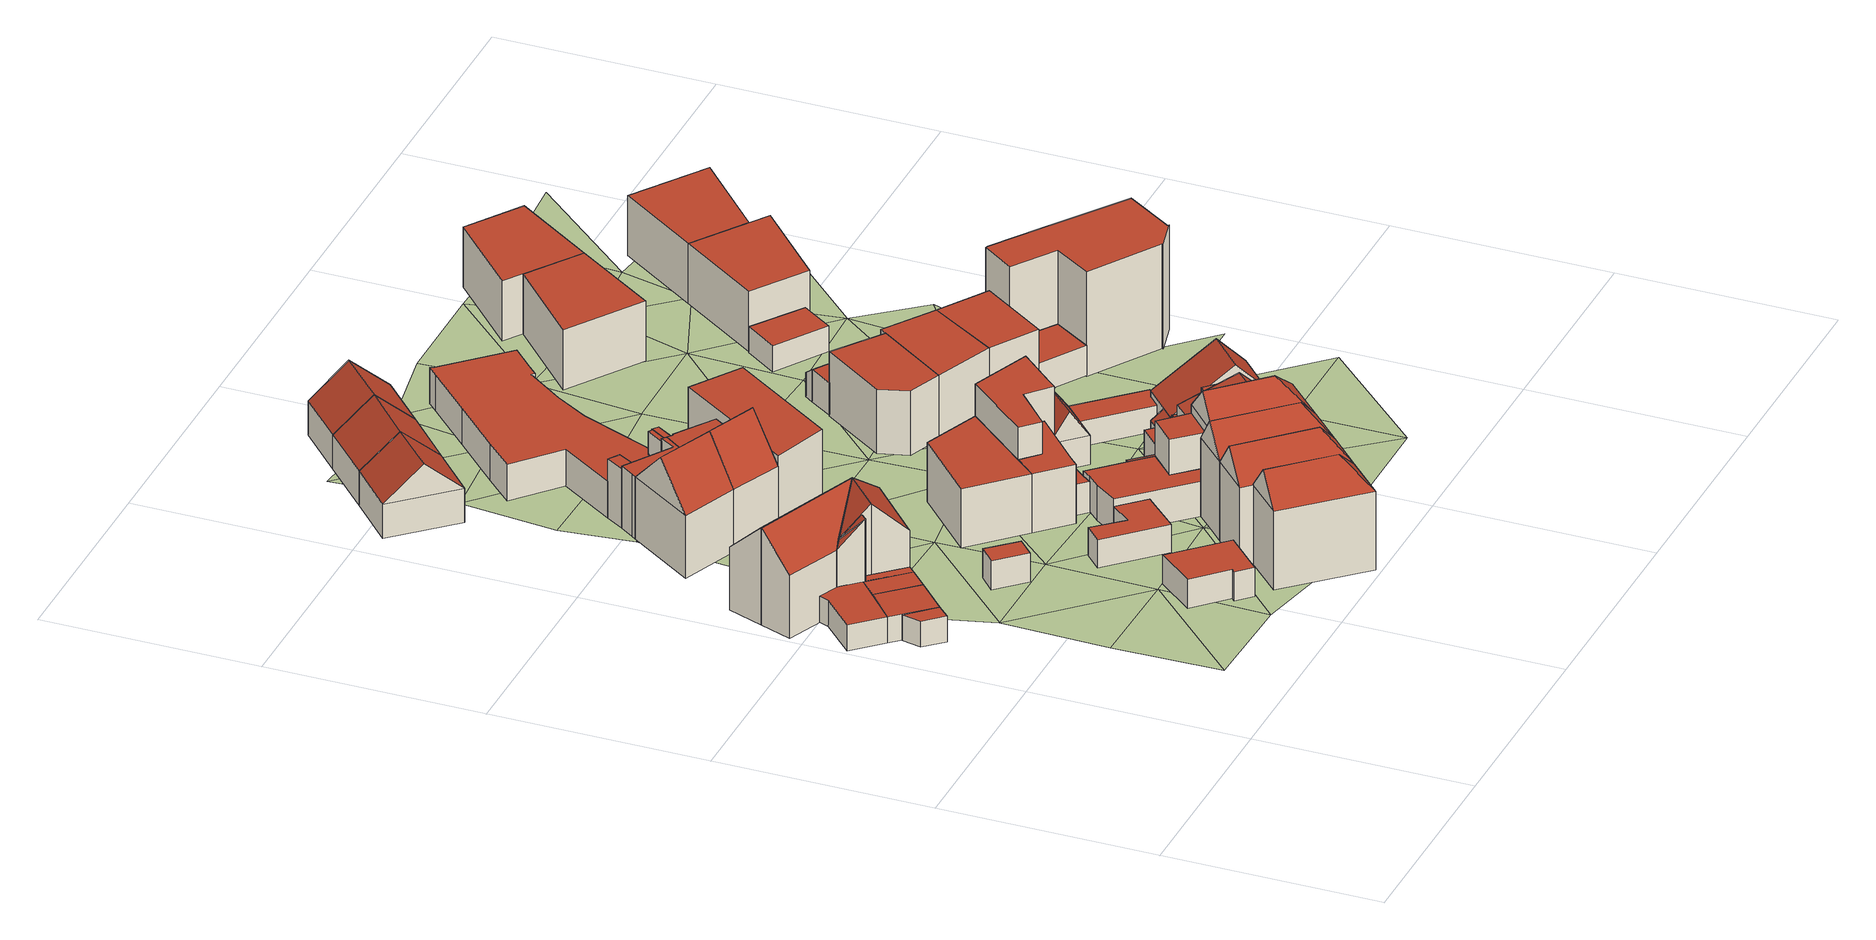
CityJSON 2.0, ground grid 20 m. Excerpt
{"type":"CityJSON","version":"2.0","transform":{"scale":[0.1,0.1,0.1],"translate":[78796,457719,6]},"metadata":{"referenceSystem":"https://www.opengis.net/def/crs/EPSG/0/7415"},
"CityObjects":{
"building1":{"type":"Building","children":["building1-1","building1-2","building1-3"]},
"building1-1":{"type":"BuildingPart","attributes":{"roofType":"1010","RelativeEavesHeight":7.69,"RelativeRidgeHeight":9.3,"AbsoluteEavesHeight":13.94,"AbsoluteRidgeHeight":15.55},"parents":["building1"],"geometry":[{"type":"Solid","lod":"2","boundaries":[[[[0,1,2,3]],[[1,4,5,2]],[[4,6,7,5]],[[6,0,3,7]],[[6,4,1,0]],[[3,2,5,7]]]],"semantics":{"surfaces":[{"type":"WallSurface"},{"type":"RoofSurface","Direction":201.61,"Slope":45.4},{"type":"GroundSurface"}],"values":[[0,0,0,0,1,2]]}}]},
"building1-2":{"type":"BuildingPart","attributes":{"roofType":"1010","RelativeEavesHeight":7.7,"RelativeRidgeHeight":9.31,"AbsoluteEavesHeight":13.94,"AbsoluteRidgeHeight":15.55},"parents":["building1"],"geometry":[{"type":"Solid","lod":"2","boundaries":[[[[1,0,3,2]],[[0,8,9,3]],[[8,10,11,9]],[[10,1,2,11]],[[10,8,0,1]],[[2,3,9,11]]]],"semantics":{"surfaces":[{"type":"WallSurface"},{"type":"RoofSurface","Direction":21.5,"Slope":47.48},{"type":"GroundSurface"}],"values":[[0,0,0,0,1,2]]}}]},
"building1-3":{"type":"BuildingPart","attributes":{"roofType":"1000","RelativeEavesHeight":2.5,"RelativeRidgeHeight":2.5,"AbsoluteEavesHeight":8.75,"AbsoluteRidgeHeight":8.75},"parents":["building1"],"geometry":[{"type":"Solid","lod":"2","boundaries":[[[[12,13,14,15]],[[13,16,17,14]],[[16,18,19,17]],[[18,20,21,19]],[[20,22,23,21]],[[22,12,15,23]],[[22,20,18,16,13,12]],[[15,14,17,19,21,23]]]],"semantics":{"surfaces":[{"type":"WallSurface"},{"type":"RoofSurface","Direction":0,"Slope":90},{"type":"GroundSurface"}],"values":[[0,0,0,0,0,0,1,2]]}}]},
"building2":{"type":"Building","children":["building2-1","building2-2","building2-3","building2-4","building2-5","building2-6","building2-7","building2-8","building2-9"]},
"building2-1":{"type":"BuildingPart","attributes":{"roofType":"1000","RelativeEavesHeight":2.5,"RelativeRidgeHeight":2.5,"AbsoluteEavesHeight":8.75,"AbsoluteRidgeHeight":8.75},"parents":["building2"],"geometry":[{"type":"Solid","lod":"2","boundaries":[[[[24,25,26,27]],[[25,28,29,26]],[[28,30,31,29]],[[30,32,33,31]],[[32,24,27,33]],[[32,30,28,25,24]],[[27,26,29,31,33]]]],"semantics":{"surfaces":[{"type":"WallSurface"},{"type":"RoofSurface","Direction":0,"Slope":90},{"type":"GroundSurface"}],"values":[[0,0,0,0,0,1,2]]}}]},
"building2-2":{"type":"BuildingPart","attributes":{"roofType":"1010","RelativeEavesHeight":8.38,"RelativeRidgeHeight":9.3,"AbsoluteEavesHeight":14.63,"AbsoluteRidgeHeight":15.55},"parents":["building2"],"geometry":[{"type":"Solid","lod":"2","boundaries":[[[[34,1,35,36]],[[1,37,29,35]],[[37,34,36,29]],[[37,1,34]],[[36,35,29]]]],"semantics":{"surfaces":[{"type":"WallSurface"},{"type":"RoofSurface","Direction":317.93,"Slope":46.19},{"type":"GroundSurface"}],"values":[[0,0,0,1,2]]}}]},
"building2-3":{"type":"BuildingPart","attributes":{"roofType":"1010","RelativeEavesHeight":7.14,"RelativeRidgeHeight":9.29,"AbsoluteEavesHeight":13.4,"AbsoluteRidgeHeight":15.55},"parents":["building2"],"geometry":[{"type":"Solid","lod":"2","boundaries":[[[[1,10,38,35]],[[10,39,40,38]],[[39,1,35,40]],[[39,10,1]],[[35,38,40]]]],"semantics":{"surfaces":[{"type":"WallSurface"},{"type":"RoofSurface","Direction":79.04,"Slope":52.71},{"type":"GroundSurface"}],"values":[[0,0,0,1,2]]}}]},
"building2-4":{"type":"BuildingPart","attributes":{"roofType":"1010","RelativeEavesHeight":7.05,"RelativeRidgeHeight":8.52,"AbsoluteEavesHeight":13.3,"AbsoluteRidgeHeight":14.78},"parents":["building2"],"geometry":[{"type":"Solid","lod":"2","boundaries":[[[[4,34,36,15]],[[34,41,27,36]],[[41,4,15,27]],[[41,34,4]],[[15,36,27]]]],"semantics":{"surfaces":[{"type":"WallSurface"},{"type":"RoofSurface","Direction":317.75,"Slope":46.33},{"type":"GroundSurface"}],"values":[[0,0,0,1,2]]}}]},
"building2-5":{"type":"BuildingPart","attributes":{"roofType":"1010","RelativeEavesHeight":7.86,"RelativeRidgeHeight":8.52,"AbsoluteEavesHeight":14.11,"AbsoluteRidgeHeight":14.78},"parents":["building2"],"geometry":[{"type":"Solid","lod":"2","boundaries":[[[[34,42,26,36]],[[42,41,27,26]],[[41,34,36,27]],[[41,42,34]],[[36,26,27]]]],"semantics":{"surfaces":[{"type":"WallSurface"},{"type":"RoofSurface","Direction":317.05,"Slope":46.2},{"type":"GroundSurface"}],"values":[[0,0,0,1,2]]}}]},
"building2-6":{"type":"BuildingPart","attributes":{"roofType":"1000","RelativeEavesHeight":2.49,"RelativeRidgeHeight":2.49,"AbsoluteEavesHeight":8.75,"AbsoluteRidgeHeight":8.75},"parents":["building2"],"geometry":[{"type":"Solid","lod":"2","boundaries":[[[[43,44,45,46]],[[44,16,17,45]],[[16,47,48,17]],[[47,43,46,48]],[[47,16,44,43]],[[46,45,17,48]]]],"semantics":{"surfaces":[{"type":"WallSurface"},{"type":"RoofSurface","Direction":0,"Slope":90},{"type":"GroundSurface"}],"values":[[0,0,0,0,1,2]]}}]},
"building2-7":{"type":"BuildingPart","attributes":{"roofType":"1000","RelativeEavesHeight":2.5,"RelativeRidgeHeight":2.5,"AbsoluteEavesHeight":8.75,"AbsoluteRidgeHeight":8.75},"parents":["building2"],"geometry":[{"type":"Solid","lod":"2","boundaries":[[[[13,32,33,14]],[[32,43,46,33]],[[43,47,48,46]],[[47,13,14,48]],[[47,43,32,13]],[[14,33,46,48]]]],"semantics":{"surfaces":[{"type":"WallSurface"},{"type":"RoofSurface","Direction":0,"Slope":90},{"type":"GroundSurface"}],"values":[[0,0,0,0,1,2]]}}]},
"building2-8":{"type":"BuildingPart","attributes":{"roofType":"1000","RelativeEavesHeight":2.48,"RelativeRidgeHeight":2.48,"AbsoluteEavesHeight":8.75,"AbsoluteRidgeHeight":8.75},"parents":["building2"],"geometry":[{"type":"Solid","lod":"2","boundaries":[[[[49,50,51,52]],[[50,53,54,51]],[[53,44,45,54]],[[44,49,52,45]],[[44,53,50,49]],[[52,51,54,45]]]],"semantics":{"surfaces":[{"type":"WallSurface"},{"type":"RoofSurface","Direction":0,"Slope":90},{"type":"GroundSurface"}],"values":[[0,0,0,0,1,2]]}}]},
"building2-9":{"type":"BuildingPart","attributes":{"roofType":"1010","RelativeEavesHeight":7.68,"RelativeRidgeHeight":9.29,"AbsoluteEavesHeight":13.94,"AbsoluteRidgeHeight":15.55},"parents":["building2"],"geometry":[{"type":"Solid","lod":"2","boundaries":[[[[37,1,35,29]],[[1,39,40,35]],[[39,55,31,40]],[[55,37,29,31]],[[55,39,1,37]],[[29,35,40,31]]]],"semantics":{"surfaces":[{"type":"WallSurface"},{"type":"RoofSurface","Direction":137.5,"Slope":46.97},{"type":"GroundSurface"}],"values":[[0,0,0,0,1,2]]}}]},
"building3":{"type":"Building","attributes":{"roofType":"1000","RelativeEavesHeight":2.79,"RelativeRidgeHeight":2.79,"AbsoluteEavesHeight":9.16,"AbsoluteRidgeHeight":9.16},"geometry":[{"type":"Solid","lod":"2","boundaries":[[[[56,57,58,59]],[[57,60,61,58]],[[60,62,63,61]],[[62,64,65,63]],[[64,66,67,65]],[[66,56,59,67]],[[66,64,62,60,57,56]],[[59,58,61,63,65,67]]]],"semantics":{"surfaces":[{"type":"WallSurface"},{"type":"RoofSurface","Direction":0,"Slope":90},{"type":"GroundSurface"}],"values":[[0,0,0,0,0,0,1,2]]}}]},
"building4":{"type":"Building","attributes":{"roofType":"1000","RelativeEavesHeight":2.8,"RelativeRidgeHeight":2.8,"AbsoluteEavesHeight":9.11,"AbsoluteRidgeHeight":9.11},"geometry":[{"type":"Solid","lod":"2","boundaries":[[[[68,69,70,71]],[[69,72,73,70]],[[72,74,75,73]],[[74,68,71,75]],[[74,72,69,68]],[[71,70,73,75]]]],"semantics":{"surfaces":[{"type":"WallSurface"},{"type":"RoofSurface","Direction":0,"Slope":90},{"type":"GroundSurface"}],"values":[[0,0,0,0,1,2]]}}]},
"building5":{"type":"Building","attributes":{"roofType":"1130","RelativeEavesHeight":7.64,"RelativeRidgeHeight":10.37,"AbsoluteEavesHeight":14.04,"AbsoluteRidgeHeight":16.76},"geometry":[{"type":"Solid","lod":"2","boundaries":[[[[76,77,78,79]],[[77,80,81,78]],[[80,82,83,81]],[[82,76,79,83]],[[80,77,84]],[[76,82,85]],[[77,76,85,84]],[[82,80,84,85]],[[79,78,81,83]]]],"semantics":{"surfaces":[{"type":"WallSurface"},{"type":"RoofSurface","Direction":136.16,"Slope":40.47},{"type":"RoofSurface","Direction":46.32,"Slope":40.41},{"type":"RoofSurface","Direction":226.76,"Slope":40.41},{"type":"GroundSurface"}],"values":[[0,0,0,0,1,0,2,3,4]]}}]},
"building6":{"type":"Building","attributes":{"roofType":"1000","RelativeEavesHeight":2.63,"RelativeRidgeHeight":2.63,"AbsoluteEavesHeight":9.06,"AbsoluteRidgeHeight":9.06},"geometry":[{"type":"Solid","lod":"2","boundaries":[[[[86,87,88,89]],[[87,90,91,88]],[[90,92,93,91]],[[92,94,95,93]],[[94,96,97,95]],[[96,86,89,97]],[[96,94,92,90,87,86]],[[89,88,91,93,95,97]]]],"semantics":{"surfaces":[{"type":"WallSurface"},{"type":"RoofSurface","Direction":0,"Slope":90},{"type":"GroundSurface"}],"values":[[0,0,0,0,0,0,1,2]]}}]},
"building7":{"type":"Building","attributes":{"roofType":"1030","RelativeEavesHeight":3.35,"RelativeRidgeHeight":6.47,"AbsoluteEavesHeight":9.72,"AbsoluteRidgeHeight":12.84},"geometry":[{"type":"Solid","lod":"2","boundaries":[[[[98,99,100,101]],[[99,102,103,100]],[[102,104,105,103]],[[104,98,101,105]],[[102,99,106]],[[98,104,107]],[[99,98,107,106]],[[104,102,106,107]],[[101,100,103,105]]]],"semantics":{"surfaces":[{"type":"WallSurface"},{"type":"RoofSurface","Direction":137.4,"Slope":49.18},{"type":"RoofSurface","Direction":317.36,"Slope":49.18},{"type":"GroundSurface"}],"values":[[0,0,0,0,0,0,1,2,3]]}}]},
"building8":{"type":"Building","attributes":{"roofType":"1130","RelativeEavesHeight":7.61,"RelativeRidgeHeight":10.33,"AbsoluteEavesHeight":14.04,"AbsoluteRidgeHeight":16.76},"geometry":[{"type":"Solid","lod":"2","boundaries":[[[[108,109,110,111]],[[109,77,78,110]],[[77,112,113,78]],[[112,108,111,113]],[[77,109,114]],[[108,112,115]],[[109,108,115,114]],[[112,77,114,115]],[[111,110,78,113]]]],"semantics":{"surfaces":[{"type":"WallSurface"},{"type":"RoofSurface","Direction":136.16,"Slope":39.06},{"type":"RoofSurface","Direction":46.12,"Slope":39.07},{"type":"RoofSurface","Direction":226.01,"Slope":39.07},{"type":"GroundSurface"}],"values":[[0,0,0,0,1,0,2,3,4]]}}]},
"building9":{"type":"Building","children":["building9-1","building9-2","building9-3"]},
"building9-1":{"type":"BuildingPart","attributes":{"roofType":"1030","RelativeEavesHeight":6.01,"RelativeRidgeHeight":9.83,"AbsoluteEavesHeight":12.3,"AbsoluteRidgeHeight":16.12},"parents":["building9"],"geometry":[{"type":"Solid","lod":"2","boundaries":[[[[116,117,118,119]],[[117,120,121,118]],[[120,122,123,121]],[[122,116,119,123]],[[120,117,124]],[[116,122,125]],[[117,116,125,124]],[[122,120,124,125]],[[119,118,121,123]]]],"semantics":{"surfaces":[{"type":"WallSurface"},{"type":"RoofSurface","Direction":21.97,"Slope":43.41},{"type":"RoofSurface","Direction":201.81,"Slope":43.39},{"type":"GroundSurface"}],"values":[[0,0,0,0,0,0,1,2,3]]}}]},
"building9-2":{"type":"BuildingPart","attributes":{"roofType":"1000","RelativeEavesHeight":5.62,"RelativeRidgeHeight":5.62,"AbsoluteEavesHeight":12,"AbsoluteRidgeHeight":12},"parents":["building9"],"geometry":[{"type":"Solid","lod":"2","boundaries":[[[[126,127,128,129]],[[127,130,131,128]],[[130,132,133,131]],[[132,134,135,133]],[[134,126,129,135]],[[134,132,130,127,126]],[[129,128,131,133,135]]]],"semantics":{"surfaces":[{"type":"WallSurface"},{"type":"RoofSurface","Direction":26.28,"Slope":90},{"type":"GroundSurface"}],"values":[[0,0,0,0,0,1,2]]}}]},
"building9-3":{"type":"BuildingPart","attributes":{"roofType":"1000","RelativeEavesHeight":5.93,"RelativeRidgeHeight":5.93,"AbsoluteEavesHeight":12.3,"AbsoluteRidgeHeight":12.3},"parents":["building9"],"geometry":[{"type":"Solid","lod":"2","boundaries":[[[[136,137,138,133]],[[137,117,139,138]],[[117,116,140,139]],[[116,141,129,140]],[[141,142,135,129]],[[142,136,133,135]],[[142,141,116,117,137,136]],[[133,138,139,140,129,135]]]],"semantics":{"surfaces":[{"type":"WallSurface"},{"type":"RoofSurface","Direction":298.73,"Slope":90},{"type":"GroundSurface"}],"values":[[0,0,0,0,0,0,1,2]]}}]},
"building10":{"type":"Building","attributes":{"roofType":"1000","RelativeEavesHeight":5.73,"RelativeRidgeHeight":5.73,"AbsoluteEavesHeight":12.01,"AbsoluteRidgeHeight":12.01},"geometry":[{"type":"Solid","lod":"2","boundaries":[[[[143,144,145,146]],[[144,147,148,145]],[[147,149,150,148]],[[149,143,146,150]],[[149,147,144,143]],[[146,145,148,150]]]],"semantics":{"surfaces":[{"type":"WallSurface"},{"type":"RoofSurface","Direction":97.98,"Slope":90},{"type":"GroundSurface"}],"values":[[0,0,0,0,1,2]]}}]},
"building11":{"type":"Building","attributes":{"roofType":"1030","RelativeEavesHeight":3.33,"RelativeRidgeHeight":6.45,"AbsoluteEavesHeight":9.72,"AbsoluteRidgeHeight":12.84},"geometry":[{"type":"Solid","lod":"2","boundaries":[[[[151,98,101,152]],[[98,104,105,101]],[[104,153,154,105]],[[153,151,152,154]],[[104,98,107]],[[151,153,155]],[[98,151,155,107]],[[153,104,107,155]],[[152,101,105,154]]]],"semantics":{"surfaces":[{"type":"WallSurface"},{"type":"RoofSurface","Direction":137.4,"Slope":49.21},{"type":"RoofSurface","Direction":317.36,"Slope":49.21},{"type":"GroundSurface"}],"values":[[0,0,0,0,0,0,1,2,3]]}}]},
"building12":{"type":"Building","attributes":{"roofType":"1130","RelativeEavesHeight":7.64,"RelativeRidgeHeight":10.37,"AbsoluteEavesHeight":14.04,"AbsoluteRidgeHeight":16.76},"geometry":[{"type":"Solid","lod":"2","boundaries":[[[[156,157,158,159]],[[157,109,110,158]],[[109,108,111,110]],[[108,156,159,111]],[[109,157,160]],[[156,108,161]],[[157,156,161,160]],[[108,109,160,161]],[[159,158,110,111]]]],"semantics":{"surfaces":[{"type":"WallSurface"},{"type":"RoofSurface","Direction":136.16,"Slope":37.57},{"type":"RoofSurface","Direction":46.16,"Slope":37.57},{"type":"RoofSurface","Direction":226.16,"Slope":37.57},{"type":"GroundSurface"}],"values":[[0,0,0,0,1,0,2,3,4]]}}]},
"building13":{"type":"Building","children":["building13-1","building13-2","building13-3","building13-4","building13-5"]},
"building13-1":{"type":"BuildingPart","attributes":{"roofType":"1000","RelativeEavesHeight":3.48,"RelativeRidgeHeight":3.48,"AbsoluteEavesHeight":9.8,"AbsoluteRidgeHeight":9.8},"parents":["building13"],"geometry":[{"type":"Solid","lod":"2","boundaries":[[[[162,163,164,165]],[[163,166,167,164]],[[166,168,169,167]],[[168,170,171,169]],[[170,172,173,171]],[[172,174,175,173]],[[174,176,177,175]],[[176,178,179,177]],[[178,180,181,179]],[[180,182,183,181]],[[182,184,185,183]],[[184,186,187,185]],[[186,188,189,187]],[[188,190,191,189]],[[190,192,193,191]],[[192,194,195,193]],[[194,196,197,195]],[[196,198,199,197]],[[198,200,201,199]],[[200,202,203,201]],[[202,204,205,203]],[[204,162,165,205]],[[204,202,200,198,196,194,192,190,188,186,184,182,180,178,176,174,172,170,168,166,163,162]],[[165,164,167,169,171,173,175,177,179,181,183,185,187,189,191,193,195,197,199,201,203,205]]]],"semantics":{"surfaces":[{"type":"WallSurface"},{"type":"RoofSurface","Direction":90,"Slope":90},{"type":"GroundSurface"}],"values":[[0,0,0,0,0,0,0,0,0,0,0,0,0,0,0,0,0,0,0,0,0,0,1,2]]}}]},
"building13-2":{"type":"BuildingPart","attributes":{"roofType":"1000","RelativeEavesHeight":5.63,"RelativeRidgeHeight":5.63,"AbsoluteEavesHeight":12,"AbsoluteRidgeHeight":12},"parents":["building13"],"geometry":[{"type":"Solid","lod":"2","boundaries":[[[[126,206,207,129]],[[206,208,209,207]],[[208,210,211,209]],[[210,126,129,211]],[[210,208,206,126]],[[129,207,209,211]]]],"semantics":{"surfaces":[{"type":"WallSurface"},{"type":"RoofSurface","Direction":0,"Slope":90},{"type":"GroundSurface"}],"values":[[0,0,0,0,1,2]]}}]},
"building13-3":{"type":"BuildingPart","attributes":{"roofType":"1000","RelativeEavesHeight":5.69,"RelativeRidgeHeight":5.69,"AbsoluteEavesHeight":12,"AbsoluteRidgeHeight":12},"parents":["building13"],"geometry":[{"type":"Solid","lod":"2","boundaries":[[[[212,213,164,214]],[[213,215,165,164]],[[215,216,205,165]],[[216,212,214,205]],[[216,215,213,212]],[[214,164,165,205]]]],"semantics":{"surfaces":[{"type":"WallSurface"},{"type":"RoofSurface","Direction":90,"Slope":90},{"type":"GroundSurface"}],"values":[[0,0,0,0,1,2]]}}]},
"building13-4":{"type":"BuildingPart","attributes":{"roofType":"1030","RelativeEavesHeight":6.04,"RelativeRidgeHeight":9.85,"AbsoluteEavesHeight":12.3,"AbsoluteRidgeHeight":16.12},"parents":["building13"],"geometry":[{"type":"Solid","lod":"2","boundaries":[[[[217,116,119,218]],[[116,122,123,119]],[[122,219,220,123]],[[219,217,218,220]],[[122,116,125]],[[217,219,221]],[[116,217,221,125]],[[219,122,125,221]],[[218,119,123,220]]]],"semantics":{"surfaces":[{"type":"WallSurface"},{"type":"RoofSurface","Direction":22.09,"Slope":43.45},{"type":"RoofSurface","Direction":201.91,"Slope":43.64},{"type":"GroundSurface"}],"values":[[0,0,0,0,0,0,1,2,3]]}}]},
"building13-5":{"type":"BuildingPart","attributes":{"roofType":"1000","RelativeEavesHeight":6,"RelativeRidgeHeight":6,"AbsoluteEavesHeight":12.3,"AbsoluteRidgeHeight":12.3},"parents":["building13"],"geometry":[{"type":"Solid","lod":"2","boundaries":[[[[116,217,218,119]],[[217,222,223,218]],[[222,224,214,223]],[[224,225,203,214]],[[225,226,201,203]],[[226,141,227,201]],[[141,116,119,227]],[[141,226,225,224,222,217,116]],[[119,218,223,214,203,201,227]]]],"semantics":{"surfaces":[{"type":"WallSurface"},{"type":"RoofSurface","Direction":180,"Slope":90},{"type":"GroundSurface"}],"values":[[0,0,0,0,0,0,0,1,2]]}}]},
"building14":{"type":"Building","attributes":{"roofType":"1000","RelativeEavesHeight":6.96,"RelativeRidgeHeight":6.96,"AbsoluteEavesHeight":13.3,"AbsoluteRidgeHeight":13.3},"geometry":[{"type":"Solid","lod":"2","boundaries":[[[[228,229,121,230]],[[229,231,232,121]],[[231,233,234,232]],[[233,228,230,234]],[[233,231,229,228]],[[230,121,232,234]]]],"semantics":{"surfaces":[{"type":"WallSurface"},{"type":"RoofSurface","Direction":0,"Slope":90},{"type":"GroundSurface"}],"values":[[0,0,0,0,1,2]]}}]},
"building15":{"type":"Building","children":["building15-1","building15-2","building15-3"]},
"building15-1":{"type":"BuildingPart","attributes":{"roofType":"1000","RelativeEavesHeight":5.68,"RelativeRidgeHeight":5.68,"AbsoluteEavesHeight":12.01,"AbsoluteRidgeHeight":12.01},"parents":["building15"],"geometry":[{"type":"Solid","lod":"2","boundaries":[[[[235,236,237,238]],[[236,143,146,237]],[[143,239,240,146]],[[239,241,242,240]],[[241,243,244,242]],[[243,245,246,244]],[[245,235,238,246]],[[245,243,241,239,143,236,235]],[[238,237,146,240,242,244,246]]]],"semantics":{"surfaces":[{"type":"WallSurface"},{"type":"RoofSurface","Direction":0,"Slope":90},{"type":"GroundSurface"}],"values":[[0,0,0,0,0,0,0,1,2]]}}]},
"building15-2":{"type":"BuildingPart","attributes":{"roofType":"1000","RelativeEavesHeight":8.82,"RelativeRidgeHeight":8.82,"AbsoluteEavesHeight":15.09,"AbsoluteRidgeHeight":15.09},"parents":["building15"],"geometry":[{"type":"Solid","lod":"2","boundaries":[[[[247,248,242,244]],[[248,249,240,242]],[[249,250,150,240]],[[250,251,252,150]],[[251,253,254,252]],[[253,255,256,254]],[[255,247,244,256]],[[255,253,251,250,249,248,247]],[[244,242,240,150,252,254,256]]]],"semantics":{"surfaces":[{"type":"WallSurface"},{"type":"RoofSurface","Direction":187.07,"Slope":90},{"type":"GroundSurface"}],"values":[[0,0,0,0,0,0,0,1,2]]}}]},
"building15-3":{"type":"BuildingPart","attributes":{"roofType":"1000","RelativeEavesHeight":2.97,"RelativeRidgeHeight":2.97,"AbsoluteEavesHeight":9.31,"AbsoluteRidgeHeight":9.31},"parents":["building15"],"geometry":[{"type":"Solid","lod":"2","boundaries":[[[[257,258,259,256]],[[258,260,261,259]],[[260,262,238,261]],[[262,263,246,238]],[[263,257,256,246]],[[263,262,260,258,257]],[[256,259,261,238,246]]]],"semantics":{"surfaces":[{"type":"WallSurface"},{"type":"RoofSurface","Direction":0,"Slope":90},{"type":"GroundSurface"}],"values":[[0,0,0,0,0,1,2]]}}]},
"building16":{"type":"Building","children":["building16-1","building16-2","building16-3"]},
"building16-1":{"type":"BuildingPart","attributes":{"roofType":"1130","RelativeEavesHeight":7.64,"RelativeRidgeHeight":10.37,"AbsoluteEavesHeight":14.04,"AbsoluteRidgeHeight":16.76},"parents":["building16"],"geometry":[{"type":"Solid","lod":"2","boundaries":[[[[264,265,266,267]],[[265,157,158,266]],[[157,268,269,158]],[[268,264,267,269]],[[157,265,270]],[[264,268,271]],[[265,264,271,270]],[[268,157,270,271]],[[267,266,158,269]]]],"semantics":{"surfaces":[{"type":"WallSurface"},{"type":"RoofSurface","Direction":136.16,"Slope":43.28},{"type":"RoofSurface","Direction":46.09,"Slope":43.27},{"type":"RoofSurface","Direction":226.14,"Slope":43.27},{"type":"GroundSurface"}],"values":[[0,0,0,0,1,0,2,3,4]]}}]},
"building16-2":{"type":"BuildingPart","attributes":{"roofType":"1000","RelativeEavesHeight":3.44,"RelativeRidgeHeight":3.44,"AbsoluteEavesHeight":9.84,"AbsoluteRidgeHeight":9.84},"parents":["building16"],"geometry":[{"type":"Solid","lod":"2","boundaries":[[[[272,273,159,269]],[[273,274,88,159]],[[274,275,276,88]],[[275,277,278,276]],[[277,279,280,278]],[[279,281,282,280]],[[281,283,284,282]],[[283,285,286,284]],[[285,287,288,286]],[[287,272,269,288]],[[287,285,283,281,279,277,275,274,273,272]],[[269,159,88,276,278,280,282,284,286,288]]]],"semantics":{"surfaces":[{"type":"WallSurface"},{"type":"RoofSurface","Direction":271.43,"Slope":90},{"type":"GroundSurface"}],"values":[[0,0,0,0,0,0,0,0,0,0,1,2]]}}]},
"building16-3":{"type":"BuildingPart","attributes":{"roofType":"1000","RelativeEavesHeight":6.78,"RelativeRidgeHeight":6.78,"AbsoluteEavesHeight":13.24,"AbsoluteRidgeHeight":13.24},"parents":["building16"],"geometry":[{"type":"Solid","lod":"2","boundaries":[[[[289,290,291,292]],[[290,293,294,291]],[[293,295,296,294]],[[295,289,292,296]],[[295,293,290,289]],[[292,291,294,296]]]],"semantics":{"surfaces":[{"type":"WallSurface"},{"type":"RoofSurface","Direction":271.23,"Slope":90},{"type":"GroundSurface"}],"values":[[0,0,0,0,1,2]]}}]},
"building17":{"type":"Building","attributes":{"roofType":"1030","RelativeEavesHeight":3.29,"RelativeRidgeHeight":6.41,"AbsoluteEavesHeight":9.72,"AbsoluteRidgeHeight":12.84},"geometry":[{"type":"Solid","lod":"2","boundaries":[[[[297,151,152,298]],[[151,153,154,152]],[[153,299,300,154]],[[299,297,298,300]],[[153,151,155]],[[297,299,301]],[[151,297,301,155]],[[299,153,155,301]],[[298,152,154,300]]]],"semantics":{"surfaces":[{"type":"WallSurface"},{"type":"RoofSurface","Direction":137.4,"Slope":49.24},{"type":"RoofSurface","Direction":317.36,"Slope":49.24},{"type":"GroundSurface"}],"values":[[0,0,0,0,0,0,1,2,3]]}}]},
"building18":{"type":"Building","children":["building18-1","building18-2","building18-3","building18-4","building18-5","building18-6"]},
"building18-1":{"type":"BuildingPart","attributes":{"roofType":"1030","RelativeEavesHeight":4.4,"RelativeRidgeHeight":6.77,"AbsoluteEavesHeight":10.76,"AbsoluteRidgeHeight":13.13},"parents":["building18"],"geometry":[{"type":"Solid","lod":"2","boundaries":[[[[302,303,266,304]],[[303,305,306,266]],[[305,307,308,306]],[[307,302,304,308]],[[305,303,309]],[[302,307,310]],[[303,302,310,309]],[[307,305,309,310]],[[304,266,306,308]]]],"semantics":{"surfaces":[{"type":"WallSurface"},{"type":"RoofSurface","Direction":135.87,"Slope":45.17},{"type":"RoofSurface","Direction":315.9,"Slope":70.68},{"type":"GroundSurface"}],"values":[[0,0,0,0,0,0,1,2,3]]}}]},
"building18-2":{"type":"BuildingPart","attributes":{"roofType":"1000","RelativeEavesHeight":3.2,"RelativeRidgeHeight":3.2,"AbsoluteEavesHeight":9.55,"AbsoluteRidgeHeight":9.55},"parents":["building18"],"geometry":[{"type":"Solid","lod":"2","boundaries":[[[[311,312,313,314]],[[312,315,316,313]],[[315,317,318,316]],[[317,311,314,318]],[[317,315,312,311]],[[314,313,316,318]]]],"semantics":{"surfaces":[{"type":"WallSurface"},{"type":"RoofSurface","Direction":327.34,"Slope":90},{"type":"GroundSurface"}],"values":[[0,0,0,0,1,2]]}}]},
"building18-3":{"type":"BuildingPart","attributes":{"roofType":"1000","RelativeEavesHeight":2.92,"RelativeRidgeHeight":2.92,"AbsoluteEavesHeight":9.31,"AbsoluteRidgeHeight":9.31},"parents":["building18"],"geometry":[{"type":"Solid","lod":"2","boundaries":[[[[319,320,321,306]],[[320,322,323,321]],[[322,324,325,323]],[[324,319,306,325]],[[324,322,320,319]],[[306,321,323,325]]]],"semantics":{"surfaces":[{"type":"WallSurface"},{"type":"RoofSurface","Direction":0,"Slope":90},{"type":"GroundSurface"}],"values":[[0,0,0,0,1,2]]}}]},
"building18-4":{"type":"BuildingPart","attributes":{"roofType":"1000","RelativeEavesHeight":2.48,"RelativeRidgeHeight":2.48,"AbsoluteEavesHeight":8.89,"AbsoluteRidgeHeight":8.89},"parents":["building18"],"geometry":[{"type":"Solid","lod":"2","boundaries":[[[[326,327,282,321]],[[327,328,329,282]],[[328,330,331,329]],[[330,326,321,331]],[[330,328,327,326]],[[321,282,329,331]]]],"semantics":{"surfaces":[{"type":"WallSurface"},{"type":"RoofSurface","Direction":0,"Slope":90},{"type":"GroundSurface"}],"values":[[0,0,0,0,1,2]]}}]},
"building18-5":{"type":"BuildingPart","attributes":{"roofType":"1000","RelativeEavesHeight":5.39,"RelativeRidgeHeight":5.39,"AbsoluteEavesHeight":11.75,"AbsoluteRidgeHeight":11.75},"parents":["building18"],"geometry":[{"type":"Solid","lod":"2","boundaries":[[[[332,333,334,335]],[[333,336,337,334]],[[336,338,339,337]],[[338,332,335,339]],[[338,336,333,332]],[[335,334,337,339]]]],"semantics":{"surfaces":[{"type":"WallSurface"},{"type":"RoofSurface","Direction":352.06,"Slope":90},{"type":"GroundSurface"}],"values":[[0,0,0,0,1,2]]}}]},
"building18-6":{"type":"BuildingPart","attributes":{"roofType":"1000","RelativeEavesHeight":3.18,"RelativeRidgeHeight":3.18,"AbsoluteEavesHeight":9.55,"AbsoluteRidgeHeight":9.55},"parents":["building18"],"geometry":[{"type":"Solid","lod":"2","boundaries":[[[[340,341,308,337]],[[341,342,343,308]],[[342,344,339,343]],[[344,340,337,339]],[[344,342,341,340]],[[337,308,343,339]]]],"semantics":{"surfaces":[{"type":"WallSurface"},{"type":"RoofSurface","Direction":9.06,"Slope":90},{"type":"GroundSurface"}],"values":[[0,0,0,0,1,2]]}}]},
"building19":{"type":"Building","children":["building19-1","building19-2","building19-3","building19-4","building19-5"]},
"building19-1":{"type":"BuildingPart","attributes":{"roofType":"1010","RelativeEavesHeight":2.76,"RelativeRidgeHeight":2.98,"AbsoluteEavesHeight":9.07,"AbsoluteRidgeHeight":9.3},"parents":["building19"],"geometry":[{"type":"Solid","lod":"2","boundaries":[[[[345,346,347,348]],[[346,349,350,347]],[[349,351,352,350]],[[351,345,348,352]],[[351,349,346,345]],[[348,347,350,352]]]],"semantics":{"surfaces":[{"type":"WallSurface"},{"type":"RoofSurface","Direction":46.74,"Slope":46.27},{"type":"GroundSurface"}],"values":[[0,0,0,0,1,2]]}}]},
"building19-2":{"type":"BuildingPart","attributes":{"roofType":"1010","RelativeEavesHeight":2.64,"RelativeRidgeHeight":3.04,"AbsoluteEavesHeight":9.01,"AbsoluteRidgeHeight":9.41},"parents":["building19"],"geometry":[{"type":"Solid","lod":"2","boundaries":[[[[353,354,355,356]],[[354,357,358,355]],[[357,359,360,358]],[[359,353,356,360]],[[359,357,354,353]],[[356,355,358,360]]]],"semantics":{"surfaces":[{"type":"WallSurface"},{"type":"RoofSurface","Direction":316.2,"Slope":56.46},{"type":"GroundSurface"}],"values":[[0,0,0,0,1,2]]}}]},
"building19-3":{"type":"BuildingPart","attributes":{"roofType":"1030","RelativeEavesHeight":2.79,"RelativeRidgeHeight":5.54,"AbsoluteEavesHeight":9.06,"AbsoluteRidgeHeight":11.81},"parents":["building19"],"geometry":[{"type":"Solid","lod":"2","boundaries":[[[[361,362,363,364]],[[362,365,254,363]],[[365,366,367,254]],[[366,361,364,367]],[[365,362,368]],[[361,366,369]],[[362,361,369,368]],[[366,365,368,369]],[[364,363,254,367]]]],"semantics":{"surfaces":[{"type":"WallSurface"},{"type":"RoofSurface","Direction":135.51,"Slope":34.41},{"type":"RoofSurface","Direction":313.44,"Slope":34.38},{"type":"GroundSurface"}],"values":[[0,0,0,0,0,0,1,2,3]]}}]},
"building19-4":{"type":"BuildingPart","attributes":{"roofType":"1030","RelativeEavesHeight":3.57,"RelativeRidgeHeight":6.82,"AbsoluteEavesHeight":9.88,"AbsoluteRidgeHeight":13.13},"parents":["building19"],"geometry":[{"type":"Solid","lod":"2","boundaries":[[[[353,370,371,372]],[[370,373,374,371]],[[373,375,314,374]],[[375,353,372,314]],[[373,370,376]],[[353,375,377]],[[370,353,377,376]],[[375,373,376,377]],[[372,371,374,314]]]],"semantics":{"surfaces":[{"type":"WallSurface"},{"type":"RoofSurface","Direction":316.43,"Slope":57.48},{"type":"RoofSurface","Direction":135.98,"Slope":43.64},{"type":"GroundSurface"}],"values":[[0,0,0,0,0,0,1,2,3]]}}]},
"building19-5":{"type":"BuildingPart","attributes":{"roofType":"1000","RelativeEavesHeight":2.51,"RelativeRidgeHeight":2.51,"AbsoluteEavesHeight":8.79,"AbsoluteRidgeHeight":8.79},"parents":["building19"],"geometry":[{"type":"Solid","lod":"2","boundaries":[[[[378,379,380,371]],[[379,381,382,380]],[[381,383,364,382]],[[383,384,385,364]],[[384,386,387,385]],[[386,388,389,387]],[[388,390,391,389]],[[390,378,371,391]],[[390,388,386,384,383,381,379,378]],[[371,380,382,364,385,387,389,391]]]],"semantics":{"surfaces":[{"type":"WallSurface"},{"type":"RoofSurface","Direction":0,"Slope":90},{"type":"GroundSurface"}],"values":[[0,0,0,0,0,0,0,0,1,2]]}}]},
"building20":{"type":"Building","children":["building20-1","building20-2","building20-3"]},
"building20-1":{"type":"BuildingPart","attributes":{"roofType":"1000","RelativeEavesHeight":3.14,"RelativeRidgeHeight":3.14,"AbsoluteEavesHeight":9.49,"AbsoluteRidgeHeight":9.49},"parents":["building20"],"geometry":[{"type":"Solid","lod":"2","boundaries":[[[[392,393,394,395]],[[393,396,397,394]],[[396,398,399,397]],[[398,392,395,399]],[[398,396,393,392]],[[395,394,397,399]]]],"semantics":{"surfaces":[{"type":"WallSurface"},{"type":"RoofSurface","Direction":0,"Slope":90},{"type":"GroundSurface"}],"values":[[0,0,0,0,1,2]]}}]},
"building20-2":{"type":"BuildingPart","attributes":{"roofType":"1000","RelativeEavesHeight":6.19,"RelativeRidgeHeight":6.19,"AbsoluteEavesHeight":12.51,"AbsoluteRidgeHeight":12.51},"parents":["building20"],"geometry":[{"type":"Solid","lod":"2","boundaries":[[[[400,401,402,403]],[[401,404,405,402]],[[404,406,407,405]],[[406,408,409,407]],[[408,400,403,409]],[[408,406,404,401,400]],[[403,402,405,407,409]]]],"semantics":{"surfaces":[{"type":"WallSurface"},{"type":"RoofSurface","Direction":0,"Slope":90},{"type":"GroundSurface"}],"values":[[0,0,0,0,0,1,2]]}}]},
"building20-3":{"type":"BuildingPart","attributes":{"roofType":"1010","RelativeEavesHeight":2.73,"RelativeRidgeHeight":3.13,"AbsoluteEavesHeight":9.09,"AbsoluteRidgeHeight":9.49},"parents":["building20"],"geometry":[{"type":"Solid","lod":"2","boundaries":[[[[410,411,412,413]],[[411,392,395,412]],[[392,398,399,395]],[[398,410,413,399]],[[398,392,411,410]],[[413,412,395,399]]]],"semantics":{"surfaces":[{"type":"WallSurface"},{"type":"RoofSurface","Direction":33.75,"Slope":48.47},{"type":"GroundSurface"}],"values":[[0,0,0,0,1,2]]}}]},
"building21":{"type":"Building","children":["building21-1","building21-2"]},
"building21-1":{"type":"BuildingPart","attributes":{"roofType":"1000","RelativeEavesHeight":6.24,"RelativeRidgeHeight":6.24,"AbsoluteEavesHeight":12.51,"AbsoluteRidgeHeight":12.51},"parents":["building21"],"geometry":[{"type":"Solid","lod":"2","boundaries":[[[[414,401,402,415]],[[401,416,417,402]],[[416,418,419,417]],[[418,414,415,419]],[[418,416,401,414]],[[415,402,417,419]]]],"semantics":{"surfaces":[{"type":"WallSurface"},{"type":"RoofSurface","Direction":0,"Slope":90},{"type":"GroundSurface"}],"values":[[0,0,0,0,1,2]]}}]},
"building21-2":{"type":"BuildingPart","attributes":{"roofType":"1000","RelativeEavesHeight":3.15,"RelativeRidgeHeight":3.15,"AbsoluteEavesHeight":9.49,"AbsoluteRidgeHeight":9.49},"parents":["building21"],"geometry":[{"type":"Solid","lod":"2","boundaries":[[[[420,421,422,417]],[[421,423,424,422]],[[423,425,419,424]],[[425,420,417,419]],[[425,423,421,420]],[[417,422,424,419]]]],"semantics":{"surfaces":[{"type":"WallSurface"},{"type":"RoofSurface","Direction":192.91,"Slope":90},{"type":"GroundSurface"}],"values":[[0,0,0,0,1,2]]}}]},
"building22":{"type":"Building","children":["building22-1","building22-2"]},
"building22-1":{"type":"BuildingPart","attributes":{"roofType":"1000","RelativeEavesHeight":6.24,"RelativeRidgeHeight":6.24,"AbsoluteEavesHeight":12.51,"AbsoluteRidgeHeight":12.51},"parents":["building22"],"geometry":[{"type":"Solid","lod":"2","boundaries":[[[[426,414,415,427]],[[414,418,419,415]],[[418,428,429,419]],[[428,426,427,429]],[[428,418,414,426]],[[427,415,419,429]]]],"semantics":{"surfaces":[{"type":"WallSurface"},{"type":"RoofSurface","Direction":0,"Slope":90},{"type":"GroundSurface"}],"values":[[0,0,0,0,1,2]]}}]},
"building22-2":{"type":"BuildingPart","attributes":{"roofType":"1000","RelativeEavesHeight":2.43,"RelativeRidgeHeight":2.43,"AbsoluteEavesHeight":8.79,"AbsoluteRidgeHeight":8.79},"parents":["building22"],"geometry":[{"type":"Solid","lod":"2","boundaries":[[[[430,431,432,433]],[[431,434,435,432]],[[434,436,437,435]],[[436,438,439,437]],[[438,440,441,439]],[[440,430,433,441]],[[440,438,436,434,431,430]],[[433,432,435,437,439,441]]]],"semantics":{"surfaces":[{"type":"WallSurface"},{"type":"RoofSurface","Direction":0,"Slope":90},{"type":"GroundSurface"}],"values":[[0,0,0,0,0,0,1,2]]}}]},
"building23":{"type":"Building","attributes":{"roofType":"1000","RelativeEavesHeight":5.8,"RelativeRidgeHeight":5.8,"AbsoluteEavesHeight":12.3,"AbsoluteRidgeHeight":12.3},"geometry":[{"type":"Solid","lod":"2","boundaries":[[[[442,443,444,445]],[[443,446,447,444]],[[446,448,449,447]],[[448,442,445,449]],[[448,446,443,442]],[[445,444,447,449]]]],"semantics":{"surfaces":[{"type":"WallSurface"},{"type":"RoofSurface","Direction":165.98,"Slope":90},{"type":"GroundSurface"}],"values":[[0,0,0,0,1,2]]}}]},
"building24":{"type":"Building","children":["building24-1","building24-2"]},
"building24-1":{"type":"BuildingPart","attributes":{"roofType":"1000","RelativeEavesHeight":2.97,"RelativeRidgeHeight":2.97,"AbsoluteEavesHeight":9.25,"AbsoluteRidgeHeight":9.25},"parents":["building24"],"geometry":[{"type":"Solid","lod":"2","boundaries":[[[[450,451,452,453]],[[451,454,427,452]],[[454,455,456,427]],[[455,450,453,456]],[[455,454,451,450]],[[453,452,427,456]]]],"semantics":{"surfaces":[{"type":"WallSurface"},{"type":"RoofSurface","Direction":277.12,"Slope":90},{"type":"GroundSurface"}],"values":[[0,0,0,0,1,2]]}}]},
"building24-2":{"type":"BuildingPart","attributes":{"roofType":"1000","RelativeEavesHeight":10.1,"RelativeRidgeHeight":10.1,"AbsoluteEavesHeight":16.35,"AbsoluteRidgeHeight":16.35},"parents":["building24"],"geometry":[{"type":"Solid","lod":"2","boundaries":[[[[457,458,459,460]],[[458,461,462,459]],[[461,463,464,462]],[[463,465,466,464]],[[465,467,468,466]],[[467,469,470,468]],[[469,471,472,470]],[[471,473,474,472]],[[473,475,476,474]],[[475,477,478,476]],[[477,457,460,478]],[[477,475,473,471,469,467,465,463,461,458,457]],[[460,459,462,464,466,468,470,472,474,476,478]]]],"semantics":{"surfaces":[{"type":"WallSurface"},{"type":"RoofSurface","Direction":0,"Slope":90},{"type":"GroundSurface"}],"values":[[0,0,0,0,0,0,0,0,0,0,0,1,2]]}}]},
"building25":{"type":"Building","children":["building25-1","building25-2"]},
"building25-1":{"type":"BuildingPart","attributes":{"roofType":"1000","RelativeEavesHeight":2.43,"RelativeRidgeHeight":2.43,"AbsoluteEavesHeight":8.86,"AbsoluteRidgeHeight":8.86},"parents":["building25"],"geometry":[{"type":"Solid","lod":"2","boundaries":[[[[479,480,481,482]],[[480,483,484,481]],[[483,485,486,484]],[[485,479,482,486]],[[485,483,480,479]],[[482,481,484,486]]]],"semantics":{"surfaces":[{"type":"WallSurface"},{"type":"RoofSurface","Direction":0,"Slope":90},{"type":"GroundSurface"}],"values":[[0,0,0,0,1,2]]}}]},
"building25-2":{"type":"BuildingPart","attributes":{"roofType":"1000","RelativeEavesHeight":5.85,"RelativeRidgeHeight":5.85,"AbsoluteEavesHeight":12.3,"AbsoluteRidgeHeight":12.3},"parents":["building25"],"geometry":[{"type":"Solid","lod":"2","boundaries":[[[[487,488,489,490]],[[488,491,492,489]],[[491,493,494,492]],[[493,487,490,494]],[[493,491,488,487]],[[490,489,492,494]]]],"semantics":{"surfaces":[{"type":"WallSurface"},{"type":"RoofSurface","Direction":0,"Slope":90},{"type":"GroundSurface"}],"values":[[0,0,0,0,1,2]]}}]},
"building26":{"type":"Building","attributes":{"roofType":"1000","RelativeEavesHeight":5.76,"RelativeRidgeHeight":5.76,"AbsoluteEavesHeight":12.3,"AbsoluteRidgeHeight":12.3},"geometry":[{"type":"Solid","lod":"2","boundaries":[[[[448,495,496,449]],[[495,497,498,496]],[[497,499,500,498]],[[499,448,449,500]],[[499,497,495,448]],[[449,496,498,500]]]],"semantics":{"surfaces":[{"type":"WallSurface"},{"type":"RoofSurface","Direction":166.62,"Slope":90},{"type":"GroundSurface"}],"values":[[0,0,0,0,1,2]]}}]},
"building27":{"type":"Building","attributes":{"roofType":"1000","RelativeEavesHeight":5.78,"RelativeRidgeHeight":5.78,"AbsoluteEavesHeight":12.29,"AbsoluteRidgeHeight":12.29},"geometry":[{"type":"Solid","lod":"2","boundaries":[[[[501,491,492,502]],[[491,503,504,492]],[[503,505,506,504]],[[505,501,502,506]],[[505,503,491,501]],[[502,492,504,506]]]],"semantics":{"surfaces":[{"type":"WallSurface"},{"type":"RoofSurface","Direction":166.36,"Slope":90},{"type":"GroundSurface"}],"values":[[0,0,0,0,1,2]]}}]},
"terrain1":{"type":"TINRelief","geometry":[{"type":"CompositeSurface","lod":"2","boundaries":[[[507,508,509]],[[510,507,509]],[[508,511,509]],[[512,510,513]],[[510,509,514]],[[515,512,513]],[[510,514,513]],[[509,511,516]],[[514,509,516]],[[515,513,517]],[[518,515,519]],[[511,520,516]],[[515,517,519]],[[521,518,522]],[[513,514,523]],[[514,516,524]],[[525,521,522]],[[517,513,523]],[[518,519,522]],[[514,524,523]],[[516,520,526]],[[527,525,528]],[[519,517,529]],[[525,522,528]],[[517,523,529]],[[524,516,530]],[[516,526,531]],[[522,519,532]],[[527,528,533]],[[519,529,532]],[[516,531,530]],[[523,524,534]],[[528,522,535]],[[529,523,534]],[[522,532,535]],[[524,530,534]],[[531,526,536]],[[533,528,537]],[[528,535,537]],[[532,529,538]],[[530,531,539]],[[529,534,540]],[[531,536,539]],[[535,532,541]],[[533,537,542]],[[534,530,543]],[[529,540,538]],[[530,539,543]],[[537,535,541]],[[532,538,541]],[[540,534,544]],[[534,543,544]],[[539,536,545]],[[542,537,546]],[[543,539,545]],[[537,541,547]],[[538,540,548]],[[540,544,549]],[[541,538,548]],[[537,547,546]],[[544,543,550]],[[540,549,548]],[[547,541,551]],[[552,549,544]],[[541,548,551]],[[548,549,552]],[[547,551,553]],[[546,547,554]],[[547,553,554]],[[551,548,555]],[[553,551,556]],[[554,553,557]]]}]}
},
"vertices":[
[17,443,96],[119,403,96],[119,403,2],[17,443,2],[57,392,63],[57,392,2],[6,413,63],[6,413,2],
[29,476,63],[29,476,2],[157,426,63],[157,426,2],
[57,392,28],[73,375,28],[73,375,3],[57,392,3],[28,335,28],[28,335,3],[4,361,28],[4,361,3],[34,390,28],[34,390,3],[38,400,28],[38,400,3],
[74,373,28],[80,379,28],[80,379,3],[74,373,3],[86,373,28],[86,373,3],[109,348,28],[109,348,3],[103,342,28],[103,342,3],
[66,394,68],[119,403,3],[66,394,3],[86,373,96],
[157,426,3],[163,397,63],[163,397,3],
[74,373,88],
[80,379,88],
[87,327,28],[59,301,28],[59,301,3],[87,327,3],[57,360,28],[57,360,3],
[48,290,28],[32,307,28],[32,307,3],[48,290,3],[36,325,28],[36,325,3],
[109,348,63],
[209,81,32],[196,94,32],[196,94,4],[209,81,4],[199,97,32],[199,97,4],[170,125,32],[170,125,4],[199,159,32],[199,159,4],[243,114,32],[243,114,4],
[138,287,31],[154,301,31],[154,301,3],[138,287,3],[177,276,31],[177,276,3],[162,262,31],[162,262,3],
[257,102,80],[319,37,80],[319,37,4],[257,102,4],[285,4,80],[285,4,4],[224,70,80],[224,70,4],[286,37,108],[240,86,108],
[241,207,31],[257,226,31],[257,226,4],[241,207,4],[279,203,31],[279,203,4],[248,171,31],[248,171,4],[202,218,31],[202,218,4],[218,233,31],[218,233,4],
[115,768,37],[73,730,37],[73,730,4],[115,768,4],[24,783,37],[24,783,4],[66,821,37],[66,821,4],[49,756,68],[90,794,68],
[280,141,80],[351,67,80],[351,67,4],[280,141,4],[248,110,80],[248,110,4],[320,68,108],[264,126,108],
[156,568,63],[204,548,63],[204,548,3],[156,568,3],[163,487,63],[163,487,3],[115,507,63],[115,507,3],[184,518,101],[136,537,101],
[172,590,60],[184,608,60],[184,608,4],[172,590,4],[189,604,60],[189,604,4],[178,587,60],[178,587,4],[177,586,60],[177,586,4],
[178,587,63],[214,563,63],[214,563,4],[204,548,4],[156,568,4],[172,590,63],[177,586,63],
[235,290,60],[191,335,60],[191,335,3],[235,290,3],[249,389,60],[249,389,3],[303,368,60],[303,368,3],
[160,809,37],[160,809,4],[111,863,37],[111,863,4],[136,836,68],
[310,170,80],[381,96,80],[381,96,4],[310,170,4],[351,97,108],[295,156,108],
[136,617,38],[126,624,38],[126,624,3],[136,617,3],[160,675,38],[160,675,3],[120,711,38],[120,711,3],[145,736,38],[145,736,3],[189,779,38],[189,779,3],[230,819,38],[230,819,3],[239,828,38],[239,828,3],[240,826,38],[240,826,3],[292,772,38],[292,772,3],[271,752,38],[271,752,3],[263,744,38],[263,744,3],[260,746,38],[260,746,3],[235,712,38],[235,712,3],[216,681,38],[216,681,3],[189,615,38],[189,615,3],[184,608,38],[184,608,3],[183,607,38],[183,607,3],[179,609,38],[179,609,3],[168,593,38],[168,593,3],[159,579,38],[159,579,3],[126,600,38],[126,600,3],
[168,593,60],[168,593,4],[179,609,60],[179,609,4],[183,607,60],[183,607,4],
[115,607,60],[126,624,60],[115,607,3],[136,617,60],[126,600,60],
[103,590,63],[103,590,3],[61,528,63],[61,528,3],[82,559,101],
[106,594,63],[106,594,3],[115,607,63],[159,579,63],[168,593,63],[172,590,3],
[216,469,73],[163,487,73],[216,469,3],[237,597,73],[237,597,3],[283,567,73],[283,567,3],
[271,270,60],[263,262,60],[263,262,3],[271,270,3],[252,309,60],[252,309,3],[268,294,60],[268,294,3],[302,325,60],[302,325,3],[317,312,60],[317,312,3],
[302,325,91],[268,294,91],[252,309,91],[303,368,91],[360,346,91],[360,346,3],[329,312,91],[329,312,3],[324,306,91],[324,306,3],
[324,306,33],[289,266,33],[289,266,3],[283,258,33],[283,258,3],[271,270,33],[317,312,33],
[356,197,80],[418,132,80],[418,132,4],[356,197,4],[318,162,80],[318,162,4],[382,133,108],[337,179,108],
[318,162,38],[310,170,38],[257,226,38],[272,247,38],[272,247,4],[283,258,38],[283,258,4],[289,266,38],[289,266,4],[320,234,38],[320,234,4],[333,220,38],[333,220,4],[310,198,38],[310,198,4],[332,174,38],[332,174,4],
[310,198,72],[333,220,72],[333,220,5],[310,198,5],[356,197,72],[356,197,5],[332,174,72],[332,174,5],
[203,849,37],[203,849,4],[154,902,37],[154,902,4],[179,876,68],
[452,164,44],[418,132,44],[452,164,4],[360,192,52],[360,192,4],[394,225,52],[394,225,4],[399,152,71],[432,185,71],
[460,173,36],[452,164,36],[452,164,3],[460,173,3],[436,180,36],[436,180,3],[445,189,36],[445,189,3],
[360,192,33],[340,213,33],[340,213,4],[376,247,33],[376,247,4],[396,227,33],[396,227,4],
[340,213,29],[320,234,29],[332,245,29],[332,245,4],[352,224,29],[352,224,4],
[445,189,57],[436,180,57],[436,180,4],[445,189,4],[412,206,57],[412,206,4],[420,214,57],[420,214,4],
[412,206,36],[394,225,36],[402,233,36],[402,233,4],[420,214,36],
[457,242,33],[461,245,28],[461,245,3],[457,242,3],[471,234,28],[471,234,3],[468,231,33],[468,231,3],
[401,234,34],[393,243,26],[393,243,4],[401,234,4],[403,252,26],[403,252,4],[412,244,34],[412,244,4],
[390,320,31],[354,286,31],[354,286,3],[390,320,3],[329,312,31],[363,349,31],[363,349,3],[341,299,58],[376,334,58],
[435,265,34],[435,265,3],[401,234,3],[493,204,44],[493,204,3],[460,173,44],[475,223,71],[442,192,71],
[435,265,28],[424,255,28],[424,255,3],[375,306,28],[375,306,3],[390,320,28],[388,322,28],[388,322,3],[392,326,28],[392,326,3],[445,270,28],[445,270,3],[437,263,28],[437,263,3],
[405,506,35],[390,483,35],[390,483,4],[405,506,4],[345,515,35],[345,515,4],[359,536,35],[359,536,4],
[390,483,65],[344,417,65],[344,417,3],[390,483,3],[312,429,65],[312,429,3],[304,456,65],[304,456,3],[345,515,65],[345,515,3],
[365,544,27],[410,513,27],[410,513,4],[365,544,4],
[400,395,65],[400,395,3],[394,489,65],[394,489,3],[440,458,65],[440,458,3],
[394,489,35],[407,508,35],[407,508,3],[452,476,35],[452,476,3],[440,458,35],
[443,368,65],[443,368,3],[485,429,65],[485,429,3],
[485,429,28],[470,439,28],[470,439,4],[485,429,4],[493,472,28],[493,472,4],[498,441,28],[498,441,4],[492,433,28],[492,433,4],[489,434,28],[489,434,4],
[366,687,63],[298,733,63],[298,733,5],[366,687,5],[368,797,63],[368,797,5],[418,763,63],[418,763,5],
[507,377,32],[484,342,32],[484,342,3],[507,377,3],[443,368,32],[468,404,32],[468,404,3],
[489,434,103],[492,433,103],[492,433,2],[489,434,2],[535,403,103],[535,403,2],[607,352,103],[607,352,2],[578,308,103],[578,308,2],[579,307,103],[579,307,2],[549,300,103],[549,300,2],[549,301,103],[549,301,2],[484,342,103],[484,342,2],[507,377,103],[507,377,2],[468,404,103],[468,404,2],
[458,582,29],[438,553,29],[438,553,4],[458,582,4],[391,584,29],[391,584,4],[412,614,29],[412,614,4],
[462,580,63],[412,614,63],[412,614,5],[462,580,5],[464,689,63],[464,689,5],[531,643,63],[531,643,5],
[351,809,63],[351,809,5],[419,871,63],[419,871,5],[469,837,63],[469,837,5],
[514,655,63],[514,655,5],[516,764,63],[516,764,5],[583,718,63],[583,718,5],
[90,161,3],[90,60,4],[189,159,4],[92,261,3],[188,58,3],[65,363,3],[191,359,3],[191,260,4],[90,458,2],[291,160,6],[191,459,4],[99,587,3],[195,558,4],[314,31,5],[92,655,3],[201,652,4],[295,372,3],[306,255,4],[100,745,4],[390,59,3],[90,859,5],[193,753,4],[291,458,4],[390,258,4],[425,137,4],[289,561,4],[208,847,4],[389,358,2],[288,659,4],[490,59,4],[295,760,6],[388,555,4],[491,160,3],[423,467,3],[390,660,5],[290,860,6],[491,261,3],[492,360,3],[589,160,3],[392,860,6],[418,752,5],[491,558,5],[485,462,4],[588,261,3],[473,690,5],[540,501,4],[489,758,5],[495,858,5],[590,659,5],[594,743,6],[584,864,5]
]}
